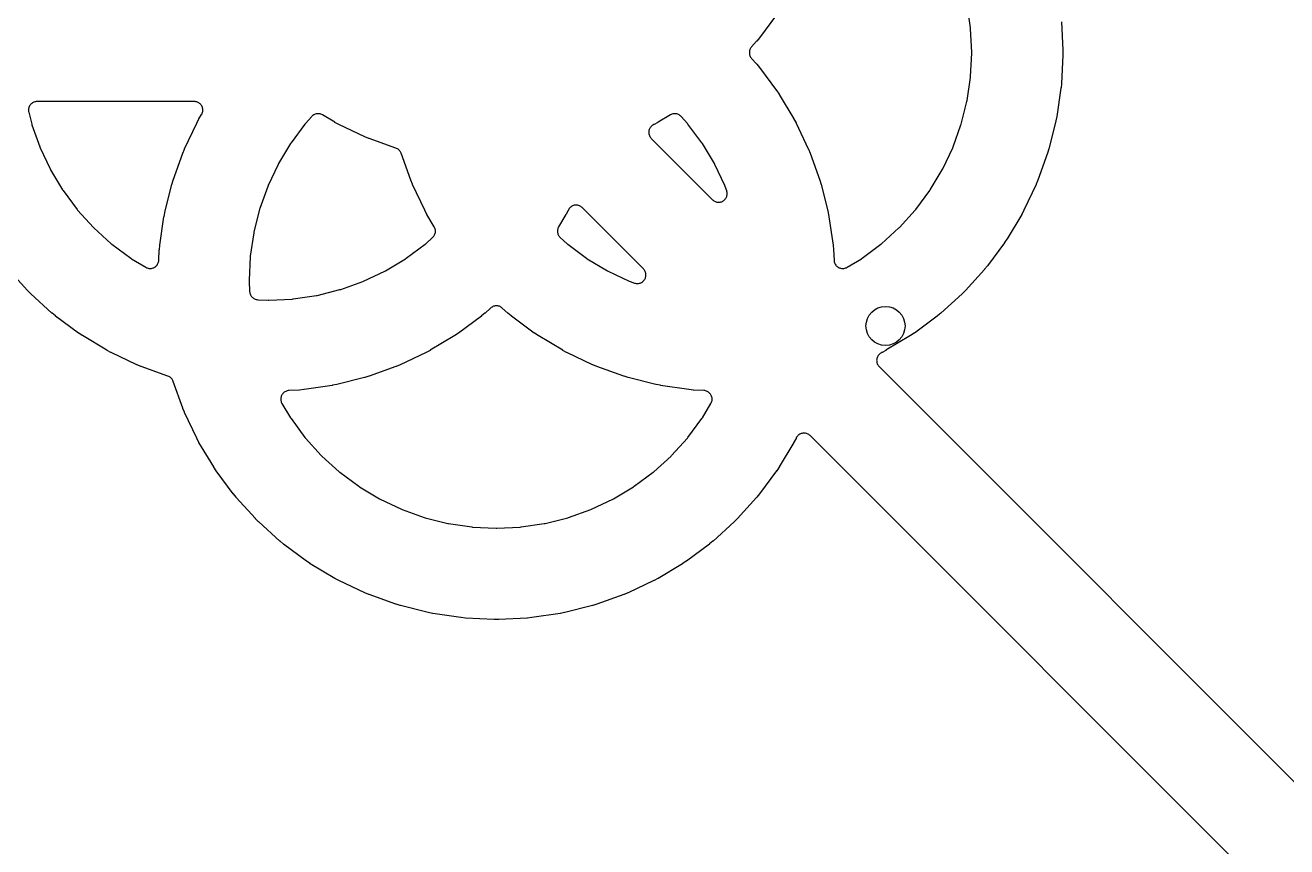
# Model space of a CAD drawing. Header units: millimetres. Extents: x -94 to 94, y -94 to 94.
# Drawn here: x 26.01 to 62.63, y -62.72 to -38.9 of the extents above; entities that cross this region are included whole.
import ezdxf

# ---------------------------------------------------------------- set-up
doc = ezdxf.new("R2010")
doc.units = ezdxf.units.MM
doc.layers.add('CUT_INNER', color=6, linetype='Continuous')
doc.layers.add('ENGRAVE', color=7, linetype='Continuous')

msp = doc.modelspace()

# ---------------------------------------------------------------- linework, layer by layer
at = {"layer": 'CUT_INNER'}
for points in [[(47.8225, -38.5907), (47.3289, -39.2562), (47.3252, -39.261), (47.2467, -39.3566), (47.2427, -39.3613), (47.0969, -39.5221), (47.0813, -39.5411), (47.0677, -39.5615), (47.0561, -39.5831), (47.0467, -39.6058), (47.0396, -39.6293), (47.0348, -39.6533), (47.0324, -39.6777), (47.0324, -39.7023), (47.0348, -39.7267), (47.0396, -39.7507), (47.0467, -39.7742), (47.0561, -39.7969), (47.0677, -39.8185), (47.0813, -39.8389), (47.0969, -39.8579), (47.2427, -40.0187), (47.2467, -40.0234), (47.3252, -40.119), (47.3289, -40.1238), (47.8225, -40.7893), (47.826, -40.7943), (47.8947, -40.8972), (47.898, -40.9023), (48.3239, -41.613), (48.327, -41.6183), (48.3853, -41.7274), (48.388, -41.7329), (48.7423, -42.4818), (48.7447, -42.4875), (48.7921, -42.6017), (48.7943, -42.6075), (49.0734, -43.3875), (49.0753, -43.3934), (49.1112, -43.5117), (49.1129, -43.5176), (49.3142, -44.3213), (49.3155, -44.3273), (49.3397, -44.4486), (49.3407, -44.4547), (49.4623, -45.2742), (49.463, -45.2803), (49.4752, -45.4034), (49.4756, -45.4095), (49.4905, -45.7131), (49.4929, -45.7376), (49.4977, -45.7616), (49.5048, -45.7851), (49.5142, -45.8078), (49.5258, -45.8294), (49.5394, -45.8498), (49.555, -45.8688), (49.5723, -45.8861), (49.5913, -45.9017), (49.6117, -45.9153), (49.6333, -45.9269), (49.656, -45.9363), (49.6795, -45.9434), (49.7035, -45.9482), (49.728, -45.9506), (49.7525, -45.9506), (49.7769, -45.9482), (49.801, -45.9434), (49.8244, -45.9363), (49.8471, -45.9269), (49.8687, -45.9153), (50.2837, -45.6666), (50.3041, -45.653), (50.8503, -45.2478), (50.8693, -45.2323), (51.3732, -44.7756), (51.3906, -44.7582), (51.8473, -44.2543), (51.8628, -44.2353), (52.268, -43.6891), (52.2816, -43.6687), (52.6312, -43.0854), (52.6428, -43.0637), (52.9336, -42.4489), (52.943, -42.4263), (53.1721, -41.7859), (53.1792, -41.7624), (53.3445, -41.1027), (53.3492, -41.0787), (53.449, -40.406), (53.4514, -40.3815), (53.4848, -39.7023), (53.4848, -39.6777), (53.4514, -38.9985), (53.449, -38.974), (53.3492, -38.3013)], [(56.0906, -38.7945), (56.1313, -39.622), (56.1314, -39.6282), (56.1314, -39.7518), (56.1313, -39.758), (56.0906, -40.5855), (56.0902, -40.5916), (56.078, -40.7147), (56.0773, -40.7208), (55.9557, -41.5403), (55.9547, -41.5464), (55.9305, -41.6677), (55.9292, -41.6737), (55.7279, -42.4774), (55.7262, -42.4833), (55.6903, -42.6016), (55.6884, -42.6075), (55.4093, -43.3875), (55.4071, -43.3933), (55.3597, -43.5075), (55.3573, -43.5132), (55.003, -44.2621), (55.0003, -44.2676), (54.942, -44.3767), (54.9389, -44.382), (54.513, -45.0927), (54.5097, -45.0978), (54.441, -45.2007), (54.4375, -45.2057), (53.9439, -45.8712), (53.9402, -45.876), (53.8617, -45.9716), (53.8577, -45.9763), (53.3013, -46.5901), (53.2971, -46.5946), (53.2096, -46.6821), (53.2051, -46.6863), (52.5913, -47.2427), (52.5866, -47.2467), (52.491, -47.3252), (52.4862, -47.3289), (51.8207, -47.8225), (51.8157, -47.826), (51.7128, -47.8947), (51.7077, -47.898), (50.997, -48.3239), (50.9917, -48.327), (50.8826, -48.3853), (50.8771, -48.388), (50.8691, -48.3918), (50.8469, -48.4037), (50.826, -48.4178), (50.8067, -48.4339), (50.789, -48.4518), (50.7733, -48.4715), (50.7596, -48.4926), (50.7481, -48.515), (50.7389, -48.5385), (50.7322, -48.5627), (50.7278, -48.5875), (50.7261, -48.6126), (50.7268, -48.6378), (50.7301, -48.6628), (50.7359, -48.6873), (50.7441, -48.7111), (50.7546, -48.7339), (50.7674, -48.7556), (50.7823, -48.7759), (50.7992, -48.7946), (64.295, -62.2904)], [(62.2904, -64.295), (48.7946, -50.7992), (48.7759, -50.7823), (48.7556, -50.7674), (48.7339, -50.7546), (48.7111, -50.7441), (48.6873, -50.7359), (48.6628, -50.7301), (48.6378, -50.7268), (48.6126, -50.7261), (48.5875, -50.7278), (48.5627, -50.7322), (48.5385, -50.7389), (48.515, -50.7481), (48.4926, -50.7596), (48.4715, -50.7733), (48.4518, -50.789), (48.4339, -50.8067), (48.4178, -50.826), (48.4037, -50.8469), (48.3918, -50.8691), (48.388, -50.8771), (48.3853, -50.8826), (48.327, -50.9917), (48.3239, -50.997), (47.898, -51.7077), (47.8947, -51.7128), (47.826, -51.8157), (47.8225, -51.8207), (47.3289, -52.4862), (47.3252, -52.491), (47.2467, -52.5866), (47.2427, -52.5913), (46.6863, -53.2051), (46.6821, -53.2096), (46.5946, -53.2971), (46.5901, -53.3013), (45.9763, -53.8577), (45.9716, -53.8617), (45.876, -53.9402), (45.8712, -53.9439), (45.2057, -54.4375), (45.2007, -54.441), (45.0978, -54.5097), (45.0927, -54.513), (44.382, -54.9389), (44.3767, -54.942), (44.2676, -55.0003), (44.2621, -55.003), (43.5132, -55.3573), (43.5075, -55.3597), (43.3933, -55.4071), (43.3875, -55.4093), (42.6075, -55.6884), (42.6016, -55.6903), (42.4833, -55.7262), (42.4774, -55.7279), (41.6737, -55.9292), (41.6677, -55.9305), (41.5464, -55.9547), (41.5403, -55.9557), (40.7208, -56.0773), (40.7147, -56.078), (40.5916, -56.0902), (40.5855, -56.0906), (39.758, -56.1313), (39.7518, -56.1314), (39.6282, -56.1314), (39.622, -56.1313), (38.7945, -56.0906), (38.7884, -56.0902), (38.6653, -56.078), (38.6592, -56.0773), (37.8397, -55.9557), (37.8336, -55.9547), (37.7123, -55.9305), (37.7063, -55.9292), (36.9026, -55.7279), (36.8967, -55.7262), (36.7784, -55.6903), (36.7725, -55.6884), (35.9925, -55.4093), (35.9867, -55.4071), (35.8725, -55.3597), (35.8668, -55.3573), (35.1179, -55.003), (35.1124, -55.0003), (35.0033, -54.942), (34.998, -54.9389), (34.2873, -54.513), (34.2822, -54.5097), (34.1793, -54.441), (34.1743, -54.4375), (33.5088, -53.9439), (33.504, -53.9402), (33.4084, -53.8617), (33.4037, -53.8577), (32.7899, -53.3013), (32.7854, -53.2971), (32.6979, -53.2096), (32.6937, -53.2051), (32.1373, -52.5913), (32.1333, -52.5866), (32.0548, -52.491), (32.0511, -52.4862), (31.5575, -51.8207), (31.554, -51.8157), (31.4853, -51.7128), (31.482, -51.7077), (31.0561, -50.997), (31.053, -50.9917), (30.9947, -50.8826), (30.992, -50.8771), (30.6377, -50.1282), (30.6353, -50.1225), (30.5879, -50.0083), (30.5857, -50.0025), (30.3071, -49.224), (30.2978, -49.2013), (30.2862, -49.1797), (30.2726, -49.1593), (30.257, -49.1403), (30.2397, -49.123), (30.2207, -49.1074), (30.2003, -49.0938), (30.1787, -49.0822), (30.156, -49.0729), (29.3775, -48.7943), (29.3717, -48.7921), (29.2575, -48.7447), (29.2518, -48.7423), (28.5029, -48.388), (28.4974, -48.3853), (28.3883, -48.327), (28.383, -48.3239), (27.6723, -47.898), (27.6672, -47.8947), (27.5643, -47.826), (27.5593, -47.8225), (26.8938, -47.3289), (26.889, -47.3252), (26.7934, -47.2467), (26.7887, -47.2427), (26.1749, -46.6863), (26.1704, -46.6821), (26.0829, -46.5946), (26.0787, -46.5901), (25.5223, -45.9763)]]:
    msp.add_lwpolyline(points, dxfattribs=at)
for points in [[(29.5329, -45.9269), (29.5556, -45.9363), (29.579, -45.9434), (29.6031, -45.9482), (29.6275, -45.9506), (29.652, -45.9506), (29.6765, -45.9482), (29.7005, -45.9434), (29.724, -45.9363), (29.7467, -45.9269), (29.7683, -45.9153), (29.7887, -45.9017), (29.8077, -45.8861), (29.825, -45.8688), (29.8406, -45.8498), (29.8542, -45.8294), (29.8658, -45.8078), (29.8752, -45.7851), (29.8823, -45.7616), (29.8871, -45.7376), (29.8895, -45.7131), (29.9044, -45.4095), (29.9048, -45.4034), (29.917, -45.2803), (29.9177, -45.2742), (30.0393, -44.4547), (30.0403, -44.4486), (30.0645, -44.3273), (30.0658, -44.3213), (30.2671, -43.5176), (30.2688, -43.5117), (30.3047, -43.3934), (30.3066, -43.3875), (30.5857, -42.6075), (30.5879, -42.6017), (30.6353, -42.4875), (30.6377, -42.4818), (30.992, -41.7329), (30.9947, -41.7274), (31.053, -41.6183), (31.0561, -41.613), (31.1322, -41.486), (31.1435, -41.4649), (31.1527, -41.4428), (31.1598, -41.4199), (31.1647, -41.3964), (31.1673, -41.3726), (31.1676, -41.3486), (31.1656, -41.3247), (31.1613, -41.3011), (31.1548, -41.278), (31.146, -41.2557), (31.1352, -41.2343), (31.1224, -41.214), (31.1078, -41.1951), (31.0913, -41.1776), (31.0733, -41.1618), (31.0538, -41.1478), (31.0331, -41.1357), (31.0113, -41.1257), (30.9887, -41.1178), (30.9654, -41.1121), (30.9417, -41.1086), (30.9177, -41.1075), (26.3571, -41.1075), (26.3332, -41.1086), (26.3096, -41.1121), (26.2864, -41.1177), (26.2638, -41.1256), (26.2421, -41.1355), (26.2214, -41.1475), (26.202, -41.1614), (26.184, -41.1771), (26.1676, -41.1945), (26.1529, -41.2133), (26.14, -41.2334), (26.1292, -41.2547), (26.1204, -41.2769), (26.1138, -41.2999), (26.1094, -41.3234), (26.1073, -41.3472), (26.1075, -41.3711), (26.1099, -41.3948), (26.1146, -41.4182), (26.2008, -41.7624), (26.2079, -41.7859), (26.437, -42.4263), (26.4464, -42.4489), (26.7372, -43.0637), (26.7488, -43.0854), (27.0984, -43.6687), (27.112, -43.6891), (27.5172, -44.2353), (27.5327, -44.2543), (27.9894, -44.7582), (28.0068, -44.7756), (28.5107, -45.2323), (28.5297, -45.2478), (29.0759, -45.653), (29.0963, -45.6666), (29.5113, -45.9153)], [(32.6458, -44.9163), (32.546, -45.589), (32.5436, -45.6135), (32.5102, -46.2927), (32.5102, -46.3173), (32.525, -46.6176), (32.5274, -46.642), (32.5321, -46.6661), (32.5393, -46.6896), (32.5487, -46.7122), (32.5602, -46.7339), (32.5739, -46.7543), (32.5894, -46.7732), (32.6068, -46.7906), (32.6257, -46.8061), (32.6461, -46.8198), (32.6678, -46.8313), (32.6904, -46.8407), (32.7139, -46.8479), (32.738, -46.8526), (32.7624, -46.855), (33.0627, -46.8698), (33.0873, -46.8698), (33.7665, -46.8364), (33.791, -46.834), (34.4637, -46.7342), (34.4877, -46.7295), (35.1474, -46.5642), (35.1709, -46.5571), (35.8113, -46.328), (35.8339, -46.3186), (36.4487, -46.0278), (36.4704, -46.0162), (37.0537, -45.6666), (37.0741, -45.653), (37.6203, -45.2478), (37.6393, -45.2323), (37.8381, -45.0521), (37.8554, -45.0348), (37.871, -45.0158), (37.8846, -44.9954), (37.8962, -44.9738), (37.9056, -44.9511), (37.9127, -44.9276), (37.9175, -44.9036), (37.9199, -44.8791), (37.9199, -44.8546), (37.9175, -44.8302), (37.9127, -44.8061), (37.9056, -44.7826), (37.8962, -44.76), (37.8846, -44.7383), (37.6711, -44.382), (37.668, -44.3767), (37.6097, -44.2676), (37.607, -44.2621), (37.2527, -43.5132), (37.2503, -43.5075), (37.2029, -43.3933), (37.2007, -43.3875), (36.9221, -42.609), (36.9128, -42.5863), (36.9012, -42.5647), (36.8876, -42.5443), (36.872, -42.5253), (36.8547, -42.508), (36.8357, -42.4924), (36.8153, -42.4788), (36.7937, -42.4672), (36.771, -42.4579), (35.9925, -42.1793), (35.9867, -42.1771), (35.8725, -42.1297), (35.8668, -42.1273), (35.1179, -41.773), (35.1124, -41.7703), (35.0033, -41.712), (34.998, -41.7089), (34.6417, -41.4954), (34.62, -41.4838), (34.5974, -41.4744), (34.5739, -41.4673), (34.5498, -41.4625), (34.5254, -41.4601), (34.5009, -41.4601), (34.4764, -41.4625), (34.4524, -41.4673), (34.4289, -41.4744), (34.4062, -41.4838), (34.3846, -41.4954), (34.3642, -41.509), (34.3452, -41.5246), (34.3279, -41.5419), (34.1477, -41.7407), (34.1322, -41.7597), (33.727, -42.3059), (33.7134, -42.3263), (33.3638, -42.9096), (33.3522, -42.9313), (33.0614, -43.5461), (33.052, -43.5687), (32.8229, -44.2091), (32.8158, -44.2326), (32.6505, -44.8923)], [(46.0162, -42.9096), (45.6666, -42.3263), (45.653, -42.3059), (45.2478, -41.7597), (45.2323, -41.7407), (45.0521, -41.5419), (45.0348, -41.5246), (45.0158, -41.509), (44.9954, -41.4954), (44.9738, -41.4838), (44.9511, -41.4744), (44.9276, -41.4673), (44.9036, -41.4625), (44.8791, -41.4601), (44.8546, -41.4601), (44.8302, -41.4625), (44.8061, -41.4673), (44.7826, -41.4744), (44.76, -41.4838), (44.7383, -41.4954), (44.382, -41.7089), (44.3767, -41.712), (44.2676, -41.7703), (44.2621, -41.773), (44.2541, -41.7768), (44.2319, -41.7887), (44.211, -41.8028), (44.1917, -41.8189), (44.174, -41.8368), (44.1583, -41.8565), (44.1446, -41.8776), (44.1331, -41.9), (44.1239, -41.9235), (44.1172, -41.9477), (44.1128, -41.9725), (44.1111, -41.9976), (44.1118, -42.0228), (44.1151, -42.0478), (44.1209, -42.0723), (44.1291, -42.0961), (44.1396, -42.1189), (44.1524, -42.1406), (44.1673, -42.1609), (44.1842, -42.1796), (45.9612, -43.9565), (45.979, -43.9727), (45.9983, -43.9871), (46.0189, -43.9996), (46.0407, -44.01), (46.0633, -44.0183), (46.0866, -44.0244), (46.1104, -44.0282), (46.1344, -44.0297), (46.1585, -44.0289), (46.1824, -44.0258), (46.2059, -44.0203), (46.2287, -44.0127), (46.2507, -44.0028), (46.2717, -43.991), (46.2914, -43.9771), (46.3097, -43.9614), (46.3264, -43.944), (46.3413, -43.9251), (46.3544, -43.9049), (46.3654, -43.8834), (46.3743, -43.8611), (46.3811, -43.8379), (46.3855, -43.8143), (46.3877, -43.7903), (46.3876, -43.7662), (46.3851, -43.7422), (46.3803, -43.7186), (46.3733, -43.6955), (46.328, -43.5687), (46.3186, -43.5461), (46.0278, -42.9313)], [(41.4838, -44.76), (41.4744, -44.7826), (41.4673, -44.8061), (41.4625, -44.8302), (41.4601, -44.8546), (41.4601, -44.8791), (41.4625, -44.9036), (41.4673, -44.9276), (41.4744, -44.9511), (41.4838, -44.9738), (41.4954, -44.9954), (41.509, -45.0158), (41.5246, -45.0348), (41.5419, -45.0521), (41.7407, -45.2323), (41.7597, -45.2478), (42.3059, -45.653), (42.3263, -45.6666), (42.9096, -46.0162), (42.9313, -46.0278), (43.5461, -46.3186), (43.5687, -46.328), (43.6955, -46.3733), (43.7186, -46.3803), (43.7422, -46.3851), (43.7662, -46.3876), (43.7903, -46.3877), (43.8143, -46.3855), (43.8379, -46.3811), (43.8611, -46.3743), (43.8834, -46.3654), (43.9049, -46.3544), (43.9251, -46.3413), (43.944, -46.3264), (43.9614, -46.3097), (43.9771, -46.2914), (43.991, -46.2717), (44.0028, -46.2507), (44.0127, -46.2287), (44.0203, -46.2059), (44.0258, -46.1824), (44.0289, -46.1585), (44.0297, -46.1344), (44.0282, -46.1104), (44.0244, -46.0866), (44.0183, -46.0633), (44.01, -46.0407), (43.9996, -46.0189), (43.9871, -45.9983), (43.9727, -45.979), (43.9565, -45.9612), (42.1796, -44.1842), (42.1609, -44.1673), (42.1406, -44.1524), (42.1189, -44.1396), (42.0961, -44.1291), (42.0723, -44.1209), (42.0478, -44.1151), (42.0228, -44.1118), (41.9976, -44.1111), (41.9725, -44.1128), (41.9477, -44.1172), (41.9235, -44.1239), (41.9, -44.1331), (41.8776, -44.1446), (41.8565, -44.1583), (41.8368, -44.174), (41.8189, -44.1917), (41.8028, -44.211), (41.7887, -44.2319), (41.7768, -44.2541), (41.773, -44.2621), (41.7703, -44.2676), (41.712, -44.3767), (41.7089, -44.382), (41.4954, -44.7383)], [(33.6424, -49.4929), (33.6184, -49.4977), (33.5949, -49.5048), (33.5722, -49.5142), (33.5506, -49.5258), (33.5302, -49.5394), (33.5112, -49.555), (33.4939, -49.5723), (33.4783, -49.5913), (33.4647, -49.6117), (33.4531, -49.6333), (33.4437, -49.656), (33.4366, -49.6795), (33.4318, -49.7035), (33.4294, -49.728), (33.4294, -49.7525), (33.4318, -49.7769), (33.4366, -49.801), (33.4437, -49.8244), (33.4531, -49.8471), (33.4647, -49.8687), (33.7134, -50.2837), (33.727, -50.3041), (34.1322, -50.8503), (34.1477, -50.8693), (34.6044, -51.3732), (34.6218, -51.3906), (35.1257, -51.8473), (35.1447, -51.8628), (35.6909, -52.268), (35.7113, -52.2816), (36.2946, -52.6312), (36.3163, -52.6428), (36.9311, -52.9336), (36.9537, -52.943), (37.5941, -53.1721), (37.6176, -53.1792), (38.2773, -53.3445), (38.3013, -53.3492), (38.974, -53.449), (38.9985, -53.4514), (39.6777, -53.4848), (39.7023, -53.4848), (40.3815, -53.4514), (40.406, -53.449), (41.0787, -53.3492), (41.1027, -53.3445), (41.7624, -53.1792), (41.7859, -53.1721), (42.4263, -52.943), (42.4489, -52.9336), (43.0637, -52.6428), (43.0854, -52.6312), (43.6687, -52.2816), (43.6891, -52.268), (44.2353, -51.8628), (44.2543, -51.8473), (44.7582, -51.3906), (44.7756, -51.3732), (45.2323, -50.8693), (45.2478, -50.8503), (45.653, -50.3041), (45.6666, -50.2837), (45.9153, -49.8687), (45.9269, -49.8471), (45.9363, -49.8244), (45.9434, -49.801), (45.9482, -49.7769), (45.9506, -49.7525), (45.9506, -49.728), (45.9482, -49.7035), (45.9434, -49.6795), (45.9363, -49.656), (45.9269, -49.6333), (45.9153, -49.6117), (45.9017, -49.5913), (45.8861, -49.5723), (45.8688, -49.555), (45.8498, -49.5394), (45.8294, -49.5258), (45.8078, -49.5142), (45.7851, -49.5048), (45.7616, -49.4977), (45.7376, -49.4929), (45.7131, -49.4905), (45.4095, -49.4756), (45.4034, -49.4752), (45.2803, -49.463), (45.2742, -49.4623), (44.4547, -49.3407), (44.4486, -49.3397), (44.3273, -49.3155), (44.3213, -49.3142), (43.5176, -49.1129), (43.5117, -49.1112), (43.3934, -49.0753), (43.3875, -49.0734), (42.6075, -48.7943), (42.6017, -48.7921), (42.4875, -48.7447), (42.4818, -48.7423), (41.7329, -48.388), (41.7274, -48.3853), (41.6183, -48.327), (41.613, -48.3239), (40.9023, -47.898), (40.8972, -47.8947), (40.7943, -47.826), (40.7893, -47.8225), (40.1238, -47.3289), (40.119, -47.3252), (40.0234, -47.2467), (40.0187, -47.2427), (39.8579, -47.0969), (39.8389, -47.0813), (39.8185, -47.0677), (39.7969, -47.0561), (39.7742, -47.0467), (39.7507, -47.0396), (39.7267, -47.0348), (39.7023, -47.0324), (39.6777, -47.0324), (39.6533, -47.0348), (39.6293, -47.0396), (39.6058, -47.0467), (39.5831, -47.0561), (39.5615, -47.0677), (39.5411, -47.0813), (39.5221, -47.0969), (39.3613, -47.2427), (39.3566, -47.2467), (39.261, -47.3252), (39.2562, -47.3289), (38.5907, -47.8225), (38.5857, -47.826), (38.4828, -47.8947), (38.4777, -47.898), (37.767, -48.3239), (37.7617, -48.327), (37.6526, -48.3853), (37.6471, -48.388), (36.8982, -48.7423), (36.8925, -48.7447), (36.7783, -48.7921), (36.7725, -48.7943), (35.9925, -49.0734), (35.9866, -49.0753), (35.8683, -49.1112), (35.8624, -49.1129), (35.0587, -49.3142), (35.0527, -49.3155), (34.9314, -49.3397), (34.9253, -49.3407), (34.1058, -49.4623), (34.0997, -49.463), (33.9766, -49.4752), (33.9705, -49.4756), (33.6669, -49.4905)]]:
    msp.add_lwpolyline(points, close=True, dxfattribs=at)
at = {"layer": 'ENGRAVE'}
msp.add_circle((50.9837, -47.6176), 0.567, dxfattribs=at)

doc.saveas('drawing.dxf')
